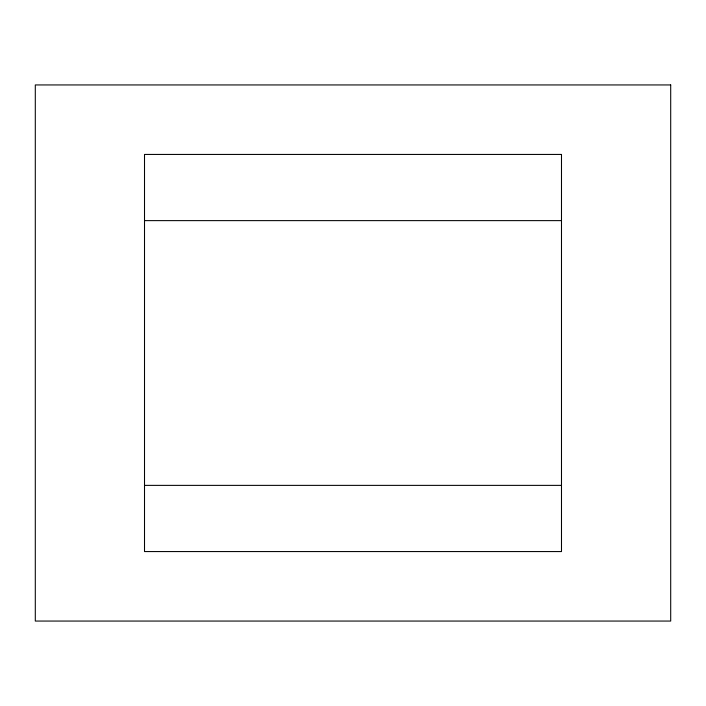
<?xml version="1.0" encoding="UTF-8"?>
<svg xmlns="http://www.w3.org/2000/svg" width="706" height="706" viewBox="0 0 706 706"><rect width="100%" height="100%" fill="white"/><g stroke="black" fill="none" stroke-linecap="round" stroke-linejoin="round"><path stroke-width="1.06" d="M144.509 220.625L561.491 220.625M144.509 485.375L561.491 485.375M670.7 84.941L35.3 84.941L35.3 621.059L670.7 621.059L670.7 84.941M561.491 154.438L144.509 154.438L144.509 551.562L561.491 551.562L561.491 154.438"/></g></svg>
